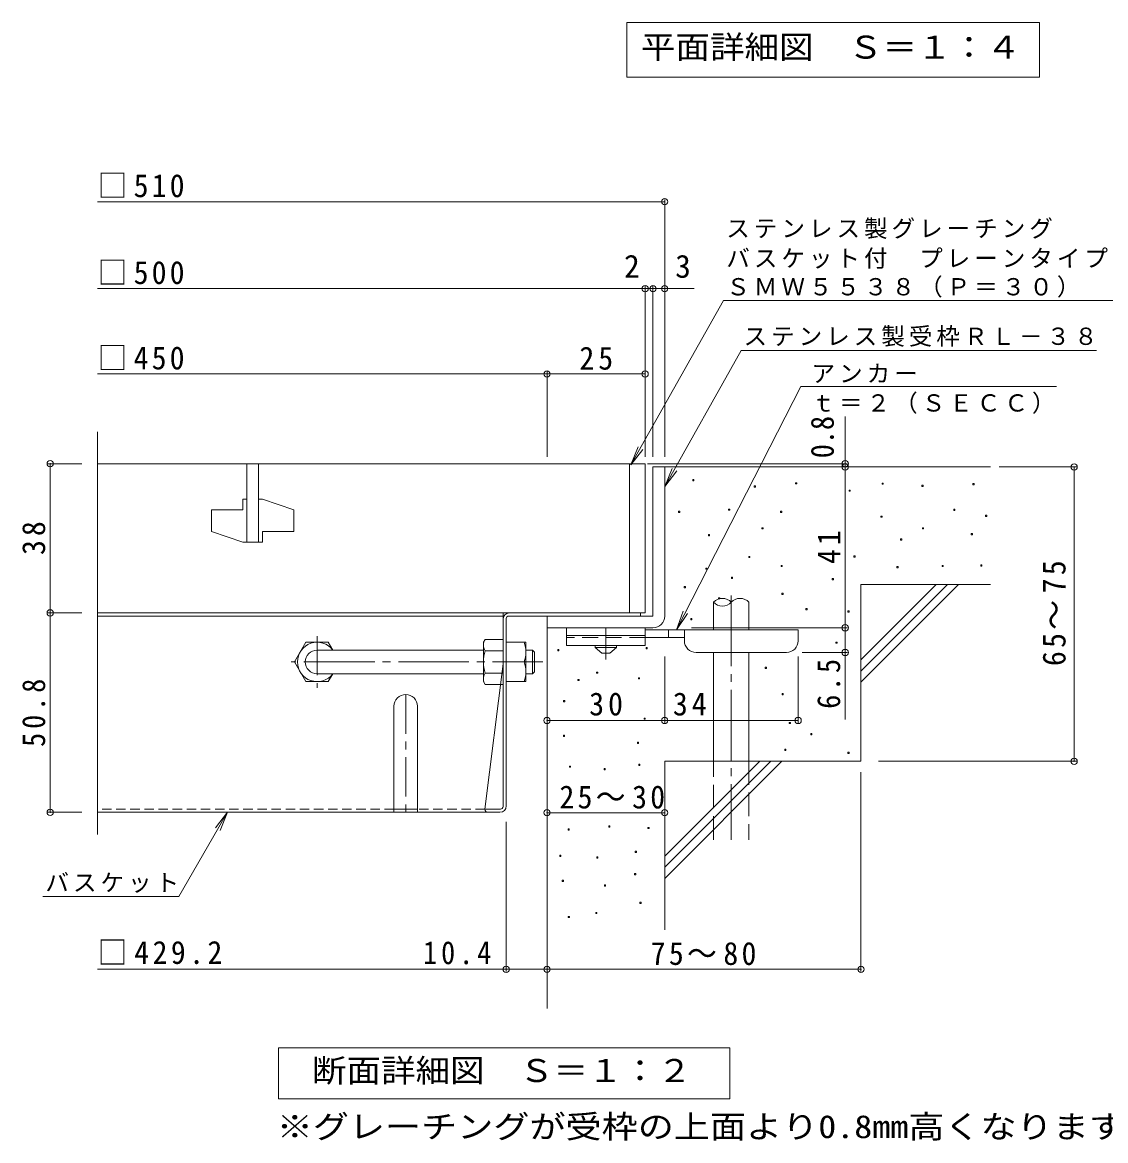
# Model space of a CAD drawing. Units: millimetres on the paper, enlarged 4 times, with parts at other scales. Extents: x -765 to 1008, y -779 to 706.
# Drawn here: x -765 to -213, y -628 to -58 of the extents above; entities that cross this region are included whole.
import ezdxf
from ezdxf.enums import TextEntityAlignment as Align

# ---------------------------------------------------------------- set-up
doc = ezdxf.new("R2010")
doc.units = ezdxf.units.MM
doc.header["$LTSCALE"] = 4
doc.header["$PDMODE"] = 32
doc.header["$PDSIZE"] = 3.2
for name, pattern in [('CHAIN1', [8, 5, -1, 1, -1]), ('CHAIN2', [12, 9, -1, 1, -1]), ('DASHED1', [1.8, 1.2, -0.6]), ('DASHED2', [3, 2, -1]), ('DASHED3', [4, 3, -1])]:
    doc.linetypes.add(name, pattern=pattern)
for name, color, linetype, lineweight in [('A-5_文字', 7, 'Continuous', 9), ('D-0_芯', 7, 'Continuous', 9), ('D-1_躯体', 2, 'Continuous', 9), ('D-2_仕上', 3, 'Continuous', 9), ('D-4_その他', 7, 'Continuous', 9), ('D-5_文字', 7, 'Continuous', 9), ('D-6_寸法', 6, 'Continuous', 9), ('D-7_ハッチ', 2, 'Continuous', 9), ('D-8_記号', 2, 'Continuous', 9), ('D-9_0-HOJO', 4, 'Continuous', 9), ('D-B_7-WAKU-T', 2, 'Continuous', 9)]:
    doc.layers.add(name, color=color, linetype=linetype, lineweight=lineweight)
doc.styles.add('ＭＳ ゴシック', font='')
doc.styles.get('ＭＳ ゴシック').set_extended_font_data('MS Gothic')

msp = doc.modelspace()

# ---------------------------------------------------------------- linework, layer by layer
at = {"layer": 'A-5_文字'}
for p, q in [((-456.548, -58.439), (-246.148, -58.439)), ((-456.548, -58.439), (-456.548, -86.439)), ((-246.148, -58.439), (-246.148, -86.439)), ((-456.548, -86.439), (-246.148, -86.439))]:
    msp.add_line(p, q, dxfattribs=at)
at = {"layer": 'D-0_芯'}
for points in [[(-422.944, -292.041), (-422.944, -291.441), (-422.344, -291.441), (-422.344, -292.041)], [(-391.612, -295.282), (-391.612, -294.682), (-391.012, -294.682), (-391.012, -295.282)], [(-370.544, -293.662), (-370.544, -293.062), (-369.944, -293.062), (-369.944, -293.662)], [(-326.486, -293.85), (-326.486, -293.25), (-325.886, -293.25), (-325.886, -293.85)], [(-306.183, -294.933), (-306.183, -294.333), (-305.583, -294.333), (-305.583, -294.933)], [(-280.196, -294.121), (-280.196, -293.521), (-279.596, -293.521), (-279.596, -294.121)], [(-343.269, -297.369), (-343.269, -296.769), (-342.669, -296.769), (-342.669, -297.369)], [(-430.154, -308.166), (-430.154, -307.566), (-429.554, -307.566), (-429.554, -308.166)], [(-404.717, -307.085), (-404.717, -306.485), (-404.117, -306.485), (-404.117, -307.085)], [(-378.189, -308.168), (-378.189, -307.568), (-377.589, -307.568), (-377.589, -308.168)], [(-289.941, -307.114), (-289.941, -306.514), (-289.341, -306.514), (-289.341, -307.114)], [(-327.027, -310.633), (-327.027, -310.033), (-326.427, -310.033), (-326.427, -310.633)], [(-273.711, -310.189), (-273.711, -309.589), (-273.111, -309.589), (-273.111, -310.189)], [(-387.663, -316.559), (-387.663, -315.959), (-387.063, -315.959), (-387.063, -316.559)], [(-305.913, -316.589), (-305.913, -315.989), (-305.313, -315.989), (-305.313, -316.589)], [(-281.008, -319.567), (-281.008, -318.966), (-280.408, -318.966), (-280.408, -319.567)], [(-414.984, -320.085), (-414.984, -319.485), (-414.384, -319.485), (-414.384, -320.085)], [(-317.011, -322.274), (-317.011, -321.674), (-316.411, -321.674), (-316.411, -322.274)], [(-340.833, -330.936), (-340.833, -330.336), (-340.233, -330.336), (-340.233, -330.936)], [(-394.431, -331.177), (-394.431, -330.577), (-393.831, -330.577), (-393.831, -331.177)], [(-377.918, -335.779), (-377.918, -335.179), (-377.318, -335.179), (-377.318, -335.779)], [(-318.906, -336.35), (-318.906, -335.75), (-318.306, -335.75), (-318.306, -336.35)], [(-295.897, -335.808), (-295.897, -335.208), (-295.297, -335.208), (-295.297, -335.808)], [(-276.136, -335.538), (-276.136, -334.938), (-275.536, -334.938), (-275.536, -335.538)], [(-416.357, -337.133), (-416.357, -336.532), (-415.758, -336.532), (-415.758, -337.133)], [(-403.256, -341.767), (-403.256, -341.167), (-402.656, -341.167), (-402.656, -341.767)], [(-427.266, -346.602), (-427.266, -346.002), (-426.666, -346.002), (-426.666, -346.602)], [(-351.816, -342.53), (-351.816, -341.93), (-351.216, -341.93), (-351.216, -342.53)], [(-409.785, -352.293), (-409.785, -351.693), (-409.185, -351.693), (-409.185, -352.293)], [(-377.484, -349.94), (-377.484, -349.34), (-376.884, -349.34), (-376.884, -349.94)], [(-365.24, -357.784), (-365.24, -357.184), (-364.64, -357.184), (-364.64, -357.784)], [(-343.884, -359.005), (-343.884, -358.405), (-343.284, -358.405), (-343.284, -359.005)], [(-423.945, -362.851), (-423.945, -362.251), (-423.345, -362.251), (-423.345, -362.851)], [(-349.986, -374.87), (-349.986, -374.27), (-349.386, -374.27), (-349.386, -374.87)], [(-491.771, -378.714), (-491.771, -378.114), (-491.171, -378.114), (-491.171, -378.714)], [(-446.751, -377.645), (-446.751, -377.045), (-446.151, -377.045), (-446.151, -377.645)], [(-385.987, -387.684), (-385.987, -387.084), (-385.387, -387.084), (-385.387, -387.684)], [(-471.969, -390.143), (-471.969, -389.543), (-471.369, -389.543), (-471.369, -390.143)], [(-450.652, -393.036), (-450.652, -392.436), (-450.052, -392.436), (-450.052, -393.036)], [(-481.462, -393.887), (-481.462, -393.287), (-480.862, -393.287), (-480.862, -393.887)], [(-488.819, -404.643), (-488.819, -404.043), (-488.219, -404.043), (-488.219, -404.643)], [(-377.444, -401.108), (-377.444, -400.508), (-376.844, -400.508), (-376.844, -401.108)], [(-447.759, -413.593), (-447.759, -412.992), (-447.159, -412.992), (-447.159, -413.593)], [(-373.783, -415.753), (-373.783, -415.153), (-373.183, -415.153), (-373.183, -415.753)], [(-362.8, -421.491), (-362.8, -420.891), (-362.2, -420.891), (-362.2, -421.491)], [(-488.871, -422.367), (-488.871, -421.767), (-488.271, -421.767), (-488.271, -422.367)], [(-451.114, -425.929), (-451.114, -425.329), (-450.514, -425.329), (-450.514, -425.929)], [(-376.046, -429.424), (-376.046, -428.823), (-375.446, -428.823), (-375.446, -429.424)], [(-343.884, -431.008), (-343.884, -430.408), (-343.284, -430.408), (-343.284, -431.008)], [(-485.809, -438.056), (-485.809, -437.456), (-485.209, -437.456), (-485.209, -438.056)], [(-468.146, -439.274), (-468.146, -438.674), (-467.546, -438.674), (-467.546, -439.274)], [(-450.483, -437.143), (-450.483, -436.542), (-449.883, -436.542), (-449.883, -437.143)], [(-486.455, -470.045), (-486.455, -469.445), (-485.855, -469.445), (-485.855, -470.045)], [(-486.455, -470.045), (-486.455, -469.445), (-485.855, -469.445), (-485.855, -470.045)], [(-465.747, -468.523), (-465.747, -467.922), (-465.147, -467.922), (-465.147, -468.523)], [(-465.747, -468.523), (-465.747, -467.922), (-465.147, -467.922), (-465.147, -468.523)], [(-445.8, -469.284), (-445.8, -468.684), (-445.2, -468.684), (-445.2, -469.284)], [(-445.8, -469.284), (-445.8, -468.684), (-445.2, -468.684), (-445.2, -469.284)], [(-490.719, -483.445), (-490.719, -482.845), (-490.119, -482.845), (-490.119, -483.445)], [(-490.719, -483.445), (-490.719, -482.845), (-490.119, -482.845), (-490.119, -483.445)], [(-471.838, -484.359), (-471.838, -483.758), (-471.238, -483.758), (-471.238, -484.359)], [(-471.838, -484.359), (-471.838, -483.758), (-471.238, -483.758), (-471.238, -484.359)], [(-452.274, -481.464), (-452.274, -480.864), (-451.674, -480.864), (-451.674, -481.464)], [(-452.274, -481.464), (-452.274, -480.864), (-451.674, -480.864), (-451.674, -481.464)], [(-489.499, -496.211), (-489.499, -495.611), (-488.899, -495.611), (-488.899, -496.211)], [(-489.499, -496.211), (-489.499, -495.611), (-488.899, -495.611), (-488.899, -496.211)], [(-452.621, -492.797), (-452.621, -492.197), (-452.021, -492.197), (-452.021, -492.797)], [(-452.621, -492.797), (-452.621, -492.197), (-452.021, -492.197), (-452.021, -492.797)], [(-467.987, -498.602), (-467.987, -498.002), (-467.387, -498.002), (-467.387, -498.602)], [(-467.987, -498.602), (-467.987, -498.002), (-467.387, -498.002), (-467.387, -498.602)], [(-449.889, -507.48), (-449.889, -506.88), (-449.289, -506.88), (-449.289, -507.48)], [(-449.889, -507.48), (-449.889, -506.88), (-449.289, -506.88), (-449.289, -507.48)], [(-472.426, -512.602), (-472.426, -512.002), (-471.826, -512.002), (-471.826, -512.602)], [(-472.426, -512.602), (-472.426, -512.002), (-471.826, -512.002), (-471.826, -512.602)], [(-486.426, -514.651), (-486.426, -514.051), (-485.826, -514.051), (-485.826, -514.651)], [(-486.426, -514.651), (-486.426, -514.051), (-485.826, -514.051), (-485.826, -514.651)]]:
    msp.add_lwpolyline(points, close=True, dxfattribs=at)
at = {"layer": 'D-1_躯体'}
for p, q in [((-443.224, -284.976), (-443.224, -360.976)), ((-443.224, -284.976), (-437.224, -284.976)), ((-437.224, -360.976), (-437.224, -284.976)), ((-497.224, -360.976), (-443.224, -360.976)), ((-497.224, -366.976), (-497.224, -360.976)), ((-497.224, -366.976), (-443.224, -366.976))]:
    msp.add_line(p, q, dxfattribs=at)
at = {"layer": 'D-1_躯体', "color": 3}
for p, q in [((-508.027, -378.376), (-504.627, -378.376)), ((-504.627, -378.376), (-503.627, -379.376)), ((-504.627, -390.376), (-504.627, -378.376)), ((-503.627, -389.376), (-503.627, -379.376)), ((-508.027, -390.376), (-504.627, -390.376)), ((-504.627, -390.376), (-503.627, -389.376))]:
    msp.add_line(p, q, dxfattribs=at)
at = {"layer": 'D-1_躯体'}
msp.add_arc((-443.224, -360.976), 6, 270, 0, dxfattribs=at)
at = {"layer": 'D-2_仕上'}
for p, q in [((-726.291, -472.353), (-726.291, -267.097)), ((-447.224, -283.376), (-726.291, -283.376)), ((-650.224, -283.376), (-650.224, -323.376)), ((-644.224, -283.376), (-644.224, -323.376)), ((-455.224, -283.376), (-455.224, -359.376)), ((-447.224, -283.376), (-447.224, -359.376)), ((-652.224, -301.376), (-652.224, -306.876)), ((-650.224, -301.376), (-652.224, -301.376)), ((-642.224, -301.376), (-644.224, -301.376)), ((-642.224, -301.376), (-626.224, -306.876)), ((-668.224, -306.876), (-668.224, -317.876)), ((-668.224, -306.876), (-652.224, -306.876)), ((-626.224, -306.876), (-626.224, -317.876)), ((-668.224, -317.876), (-652.224, -323.376)), ((-642.224, -317.876), (-642.224, -323.376)), ((-642.224, -317.876), (-626.224, -317.876)), ((-642.224, -323.376), (-652.224, -323.376)), ((-726.291, -359.376), (-447.224, -359.376))]:
    msp.add_line(p, q, dxfattribs=at)
at = {"layer": 'D-4_その他'}
for p, q in [((-726.291, -149.829), (-437.224, -149.829)), ((-437.224, -279.794), (-437.224, -148.629)), ((-447.223, -279.794), (-447.223, -192.907)), ((-443.223, -279.794), (-443.223, -192.907)), ((-726.291, -194.107), (-447.223, -194.107)), ((-447.223, -194.107), (-445.223, -194.107)), ((-445.223, -194.107), (-422.159, -194.107)), ((-726.291, -237.608), (-497.224, -237.608)), ((-497.224, -279.794), (-497.224, -236.408)), ((-497.224, -237.608), (-447.223, -237.608)), ((-345.241, -284.976), (-345.241, -259.31)), ((-751.651, -283.376), (-734.291, -283.376)), ((-750.451, -359.376), (-750.451, -283.376)), ((-344.041, -283.376), (-446.084, -283.376)), ((-344.041, -284.976), (-434.711, -284.976)), ((-345.241, -366.976), (-345.241, -284.976)), ((-266.812, -284.976), (-227.349, -284.976)), ((-228.55, -434.976), (-228.55, -284.976)), ((-751.651, -359.376), (-734.287, -359.376)), ((-750.451, -460.976), (-750.451, -359.376)), ((-423.623, -366.976), (-344.041, -366.976)), ((-345.241, -366.976), (-345.241, -413.676)), ((-437.224, -415.417), (-437.224, -381.575)), ((-369.224, -415.417), (-369.224, -381.575)), ((-344.041, -379.575), (-367.224, -379.575)), ((-328.329, -434.976), (-227.349, -434.976)), ((-337.223, -440.486), (-337.223, -542.176)), ((-751.651, -460.976), (-734.287, -460.976)), ((-660.042, -460.976), (-663.869, -470.215)), ((-497.223, -461.223), (-437.224, -461.223)), ((-518.027, -542.176), (-518.027, -465.776)), ((-518.027, -540.976), (-726.291, -540.976)), ((-497.223, -540.976), (-518.027, -540.976)), ((-497.223, -540.976), (-337.223, -540.976))]:
    msp.add_line(p, q, dxfattribs=at)
for points in [[(-497.224, -414.217), (-437.224, -414.217), (-369.224, -414.217)], [(-754.12, -503.983), (-684.872, -503.983), (-660.042, -460.976), (-666.13, -468.909)]]:
    msp.add_lwpolyline(points, dxfattribs=at)
for p in [(-437.224, -149.829), (-447.223, -194.107), (-443.223, -194.107), (-437.224, -194.107), (-497.224, -237.608), (-447.223, -237.608), (-750.451, -283.376), (-345.241, -283.376), (-345.241, -284.976), (-228.55, -284.976), (-750.451, -359.376), (-345.241, -366.976), (-345.241, -379.575), (-497.224, -414.217), (-437.224, -414.217), (-369.224, -414.217), (-228.55, -434.976), (-750.451, -460.976), (-750.451, -460.976), (-497.223, -461.223), (-437.224, -461.223), (-518.027, -540.976), (-497.223, -540.976), (-337.223, -540.976)]:
    msp.add_point(p, dxfattribs=at)
at = {"layer": 'D-5_文字'}
for p, q in [((-454.544, -283.976), (-407.229, -200.132)), ((-407.229, -200.132), (-141.848, -200.132)), ((-367.871, -244.073), (-431.224, -367.975)), ((-367.871, -244.073), (-237.484, -244.073)), ((-454.544, -283.976), (-450.718, -274.737)), ((-454.544, -283.976), (-448.457, -276.042)), ((-437.224, -294.975), (-433.397, -285.737)), ((-437.224, -294.975), (-431.136, -287.042)), ((-431.224, -367.975), (-427.872, -358.554)), ((-431.224, -367.975), (-425.548, -359.742)), ((-634.022, -580.976), (-404.021, -580.976)), ((-634.022, -606.976), (-634.022, -580.976)), ((-404.021, -580.976), (-404.021, -606.976)), ((-404.021, -606.976), (-634.022, -606.976))]:
    msp.add_line(p, q, dxfattribs=at)
msp.add_lwpolyline([(-437.224, -294.975), (-398.316, -225.693), (-217.211, -225.693)], dxfattribs=at)
at = {"layer": 'D-6_寸法'}
for p, q in [((-437.224, -284.976), (-271.223, -284.976)), ((-337.224, -383.38), (-298.819, -344.976)), ((-337.224, -344.976), (-271.223, -344.976)), ((-337.224, -389.036), (-293.163, -344.976)), ((-337.224, -344.976), (-337.224, -434.976)), ((-337.224, -394.692), (-287.507, -344.976)), ((-412.307, -367.975), (-412.307, -353.975)), ((-394.307, -367.975), (-394.307, -353.975)), ((-497.224, -366.976), (-497.224, -560.976)), ((-412.307, -434.976), (-412.307, -379.575)), ((-394.307, -434.976), (-394.307, -379.575)), ((-437.224, -434.976), (-337.224, -434.976)), ((-437.224, -434.976), (-437.224, -520.976)), ((-437.224, -483.379), (-388.82, -434.976)), ((-437.224, -494.692), (-377.507, -434.976)), ((-437.224, -489.036), (-383.164, -434.976))]:
    msp.add_line(p, q, dxfattribs=at)
at = {"layer": 'D-6_寸法', "linetype": 'CHAIN2'}
msp.add_line((-403.307, -350.59), (-403.307, -474.976), dxfattribs=at)
at = {"layer": 'D-6_寸法', "linetype": 'DASHED3'}
for p, q in [((-412.307, -474.976), (-412.307, -434.976)), ((-394.307, -434.976), (-394.307, -474.976))]:
    msp.add_line(p, q, dxfattribs=at)
at = {"layer": 'D-6_寸法'}
for centre, start, end in [((-407.807, -358.037), 42.07146, 137.92854), ((-398.807, -358.037), 42.07146, 137.92854), ((-407.807, -349.914), 222.07146, 317.92854)]:
    msp.add_arc(centre, 6.062, start, end, dxfattribs=at)
at = {"layer": 'D-7_ハッチ'}
for p, q in [((-519.627, -359.376), (-726.287, -359.376)), ((-519.627, -360.976), (-726.287, -360.976)), ((-519.627, -458.043), (-519.627, -359.376)), ((-518.027, -457.776), (-518.027, -362.309)), ((-516.694, -360.976), (-449.62, -360.976)), ((-516.427, -359.376), (-449.62, -359.376)), ((-449.62, -359.376), (-449.62, -360.976)), ((-519.627, -385.376), (-528.851, -459.376)), ((-521.227, -460.976), (-726.287, -460.976)), ((-520.96, -459.376), (-528.851, -459.376))]:
    msp.add_line(p, q, dxfattribs=at)
at = {"layer": 'D-7_ハッチ', "linetype": 'DASHED1'}
for p, q in [((-575.227, -459.376), (-726.287, -459.376)), ((-528.851, -459.376), (-566.177, -459.376))]:
    msp.add_line(p, q, dxfattribs=at)
at = {"layer": 'D-7_ハッチ'}
for centre, radius, start, end in [((-516.427, -362.576), 3.2, 90, 180), ((-516.694, -362.309), 1.333, 90, 180), ((-527.251, -459.376), 1.6, 180, 270), ((-521.227, -457.776), 3.2, 270, 0), ((-520.96, -458.043), 1.333, 270, 0)]:
    msp.add_arc(centre, radius, start, end, dxfattribs=at)
at = {"layer": 'D-8_記号', "linetype": 'CHAIN1'}
for p, q in [((-614.42, -371.183), (-614.42, -397.569)), ((-601.227, -384.376), (-627.613, -384.376)), ((-569.227, -400.976), (-569.227, -460.976))]:
    msp.add_line(p, q, dxfattribs=at)
at = {"layer": 'D-8_記号'}
for p, q in [((-575.227, -406.976), (-575.227, -460.976)), ((-563.227, -406.976), (-563.227, -460.976)), ((-575.227, -459.376), (-563.227, -459.376)), ((-575.227, -459.376), (-566.177, -459.376))]:
    msp.add_line(p, q, dxfattribs=at)
msp.add_arc((-569.227, -406.976), 6, 0, 180, dxfattribs=at)
at = {"layer": 'D-9_0-HOJO', "color": 3}
for p, q in [((-487.224, -366.976), (-487.224, -375.976)), ((-447.224, -366.976), (-487.224, -366.976)), ((-447.224, -366.976), (-447.224, -375.976)), ((-447.224, -370.976), (-487.224, -370.976)), ((-447.224, -375.976), (-487.224, -375.976))]:
    msp.add_line(p, q, dxfattribs=at)
at = {"layer": 'D-9_0-HOJO', "linetype": 'CHAIN1'}
msp.add_line((-467.224, -383.072), (-467.224, -366.976), dxfattribs=at)
at = {"layer": 'D-9_0-HOJO'}
for p, q in [((-369.224, -367.975), (-447.224, -367.975)), ((-435.224, -371.976), (-435.224, -367.975)), ((-427.224, -373.575), (-427.224, -367.975)), ((-369.224, -373.575), (-369.224, -367.975)), ((-427.214, -371.976), (-447.224, -371.976)), ((-421.224, -379.575), (-375.224, -379.575))]:
    msp.add_line(p, q, dxfattribs=at)
at = {"layer": 'D-9_0-HOJO', "color": 3, "linetype": 'DASHED2'}
msp.add_line((-447.224, -371.976), (-487.224, -371.976), dxfattribs=at)
at = {"layer": 'D-9_0-HOJO', "color": 2}
for p, q in [((-472.724, -376.975), (-472.724, -375.976)), ((-461.724, -376.975), (-461.724, -375.976)), ((-472.724, -376.975), (-469.224, -379.975)), ((-472.724, -376.975), (-461.724, -376.975)), ((-469.224, -379.975), (-465.224, -379.975)), ((-465.224, -379.975), (-461.724, -376.975))]:
    msp.add_line(p, q, dxfattribs=at)
at = {"layer": 'D-9_0-HOJO'}
for centre, start, end in [((-421.224, -373.575), 180, 270), ((-375.224, -373.575), 270, 0)]:
    msp.add_arc(centre, 6, start, end, dxfattribs=at)
at = {"layer": 'D-B_7-WAKU-T'}
for p, q in [((-625.92, -384.376), (-620.147, -374.376)), ((-620.147, -374.376), (-608.694, -374.376)), ((-606.393, -378.36), (-608.694, -374.376)), ((-529.627, -374.376), (-528.761, -372.876)), ((-529.627, -394.376), (-529.627, -374.376)), ((-519.627, -372.876), (-528.761, -372.876)), ((-518.027, -374.376), (-508.027, -374.376)), ((-508.027, -394.376), (-508.027, -374.376)), ((-528.761, -378.65), (-519.627, -378.65)), ((-625.92, -384.376), (-620.147, -394.376)), ((-518.027, -384.376), (-508.893, -384.376)), ((-606.384, -390.376), (-608.694, -394.376)), ((-528.761, -390.103), (-519.627, -390.103)), ((-620.147, -394.376), (-608.694, -394.376)), ((-529.627, -394.376), (-528.761, -395.876)), ((-519.627, -395.876), (-528.761, -395.876)), ((-518.027, -394.376), (-508.027, -394.376))]:
    msp.add_line(p, q, dxfattribs=at)
at = {"layer": 'D-B_7-WAKU-T', "color": 3}
for p, q in [((-614.42, -378.376), (-529.627, -378.376)), ((-614.42, -390.376), (-529.627, -390.376))]:
    msp.add_line(p, q, dxfattribs=at)
at = {"layer": 'D-B_7-WAKU-T', "color": 3, "linetype": 'CHAIN2'}
msp.add_line((-620.996, -384.376), (-499.418, -384.376), dxfattribs=at)
at = {"layer": 'D-B_7-WAKU-T', "linetype": 'CHAIN1'}
msp.add_line((-502.654, -384.376), (-508.778, -384.376), dxfattribs=at)
at = {"layer": 'D-B_7-WAKU-T'}
for centre, radius, start, end in [((-614.42, -384.376), 10, 36.87019, 323.12981), ((-523.063, -376.166), 6.579, 149.99998, 176.07924), ((-524.157, -375.696), 5.47, 180.2103, 212.68507), ((-522.893, -379.376), 14.866, 340.34633, 19.65366), ((-510.262, -384.376), 19.365, 162.79973, 197.20026), ((-522.893, -389.376), 14.866, 340.34633, 19.65366), ((-524.157, -393.056), 5.47, 147.31491, 179.78969), ((-523.063, -392.586), 6.579, 183.92075, 210)]:
    msp.add_arc(centre, radius, start, end, dxfattribs=at)
at = {"layer": 'D-B_7-WAKU-T', "color": 3}
msp.add_arc((-614.42, -384.376), 6, 90, 270, dxfattribs=at)

# ---------------------------------------------------------------- texts
at = {"layer": 'A-5_文字', "color": 2, "style": 'ＭＳ ゴシック', "width": 1.1}
msp.add_text('平面詳細図\u3000Ｓ＝１：４', height=11.73, dxfattribs=at).set_placement((-449.348, -80.439), align=Align.BOTTOM_LEFT)
at = {"layer": 'D-4_その他', "color": 2, "style": 'ＭＳ ゴシック'}
for s, p in [('2', (-457.959, -192.107)), ('3', (-431.903, -192.107))]:
    msp.add_text(s, height=11.73, dxfattribs=at).set_placement(p, align=Align.BOTTOM_LEFT)
at = {"layer": 'D-4_その他', "color": 2, "style": 'ＭＳ ゴシック', "width": 0.9}
msp.add_text('0.8', height=11.73, rotation=90, dxfattribs=at).set_placement((-347.551, -280.555), align=Align.BOTTOM_LEFT)
at = {"layer": 'D-4_その他', "color": 2, "style": 'ＭＳ ゴシック', "width": 1.15}
msp.add_text('※グレーチングが受枠の上面より0.8mm高くなります。', height=11.73, dxfattribs=at).set_placement((-634.971, -630.561), align=Align.BOTTOM_LEFT)
at = {"layer": 'D-4_その他', "color": 2, "char_height": 11.73, "attachment_point": 7, "style": 'ＭＳ ゴシック'}
for s, insert in [('\\T1.21;\\W0.95;□510', (-726.291, -147.829)), ('\\T1.21;\\W0.95;□500', (-726.291, -192.107)), ('\\T1.21;\\W0.95;□450', (-726.291, -235.608)), ('\\T1.27;\\W0.95;25', (-480.723, -235.608)), ('\\T1.27;\\W0.95;30', (-475.724, -411.817)), ('\\T1.27;\\W0.95;34', (-433.077, -411.817)), ('\\T1.22;\\W0.95;25～30', (-490.904, -459.223)), ('\\T1.23;\\W0.95;□429.2', (-726.291, -538.576)), ('\\T1.28;\\W0.9;10.4', (-560.408, -538.576)), ('\\T1.22;\\W0.95;75～80', (-444.371, -538.976))]:
    msp.add_mtext(s, dxfattribs=dict(at, insert=insert))
at = {"layer": 'D-4_その他', "char_height": 8.798, "attachment_point": 7, "style": 'ＭＳ ゴシック'}
for s, insert in [('\\T1.17;ステンレス製グレーチング', (-405.848, -168.822)), ('\\T1.17;バスケット付\u3000プレーンタイプ\u3000集水桝用', (-405.848, -184.068)), ('\\T1.17;ＳＭＷ５５３８（Ｐ＝３０）', (-405.848, -198.723)), ('\\T1.17;バスケット', (-752.872, -502.08))]:
    msp.add_mtext(s, dxfattribs=dict(at, insert=insert))
at = {"layer": 'D-4_その他', "color": 2, "char_height": 11.73, "attachment_point": 7, "rotation": 90, "style": 'ＭＳ ゴシック'}
for s, insert in [('\\T1.27;\\W0.95;38', (-752.851, -329.876)), ('\\T1.27;\\W0.95;41', (-347.641, -334.476)), ('\\T1.22;\\W0.95;65～75', (-232.762, -386.475)), ('\\T1.27;\\W0.9;6.5', (-347.641, -408.254)), ('\\T1.28;\\W0.9;50.8', (-752.851, -427.676))]:
    msp.add_mtext(s, dxfattribs=dict(at, insert=insert))
at = {"layer": 'D-5_文字', "color": 2, "style": 'ＭＳ ゴシック', "width": 1.1}
msp.add_text('断面詳細図\u3000Ｓ＝１：２', height=11.73, dxfattribs=at).set_placement((-617.022, -601.976), align=Align.BOTTOM_LEFT)
at = {"layer": 'D-5_文字', "char_height": 8.798, "attachment_point": 7, "style": 'ＭＳ ゴシック'}
for s, insert in [('\\T1.17;ステンレス製受枠ＲＬ－３８', (-397.069, -223.79)), ('\\T1.17;アンカー', (-362.413, -242.209)), ('\\T1.17;ｔ＝２（ＳＥＣＣ）', (-362.413, -257.936))]:
    msp.add_mtext(s, dxfattribs=dict(at, insert=insert))

doc.saveas('drawing.dxf')
